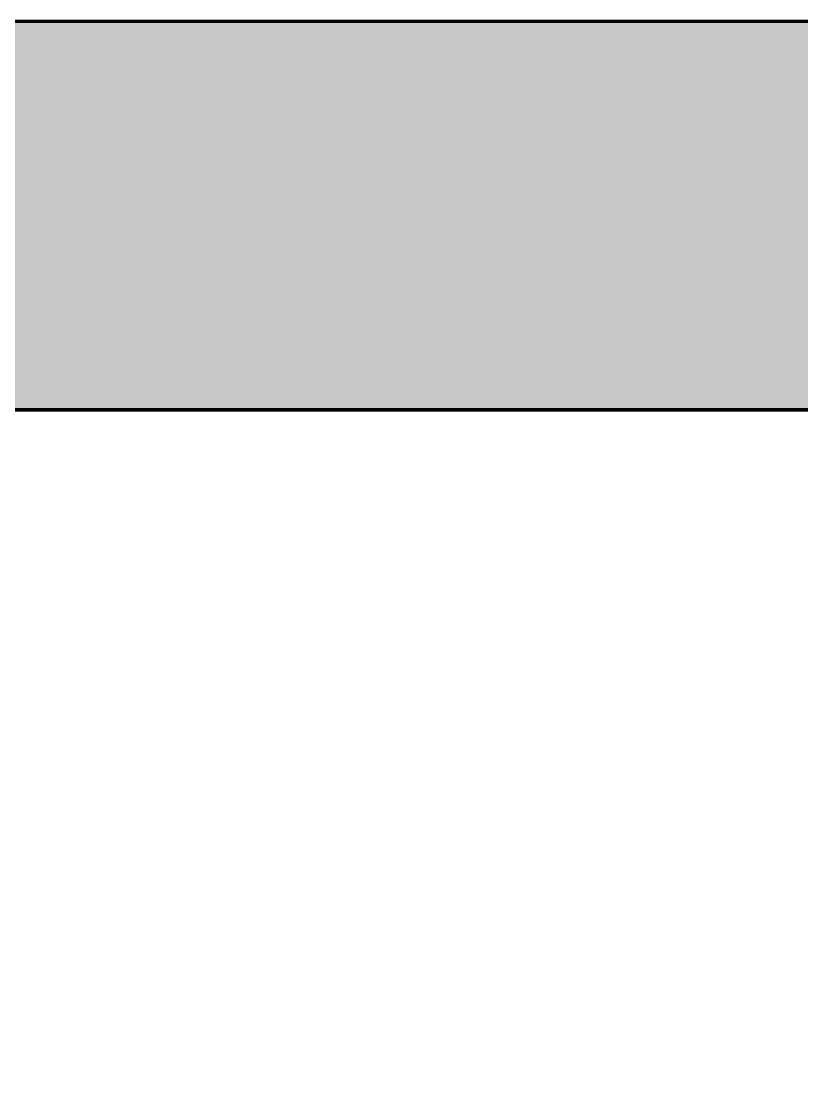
# Model space of a CAD drawing. Header units: millimetres. Extents: x -116965 to 323937, y 291661 to 566926.
# Drawn here: x -47115.1 to -46914.2, y 306762.6 to 307037 of the extents above; entities that cross this region are included whole.
import ezdxf

# ---------------------------------------------------------------- set-up
doc = ezdxf.new("R2010")
doc.units = ezdxf.units.MM
doc.layers.add('C00-00-00', color=7, linetype='Continuous')
doc.layers.add('C34-3A-40', color=7, linetype='Continuous', true_color=0x343a40)
doc.layers.add('C62-64-69', color=7, linetype='Continuous', true_color=0x626469)

msp = doc.modelspace()

# ---------------------------------------------------------------- hatches: boundary and pattern name
at = {"layer": 'C34-3A-40'}
h = msp.add_hatch(color=256, dxfattribs=at)
h.dxf.hatch_style = 2
h.paths.add_polyline_path([(-47132.085971, 307037.046927), (-46732.113887, 307037.046927), (-46732.113887, 306937.060883), (-47132.085971, 306937.060883)])
at = {"layer": 'C62-64-69'}
h = msp.add_hatch(color=256, dxfattribs=at)
h.dxf.hatch_style = 2
h.paths.add_polyline_path([(-47132.085971, 307028.048183), (-47100.090437, 307028.048183), (-47100.090437, 307021.049158), (-47132.085971, 307021.049158)])
h = msp.add_hatch(color=256, dxfattribs=at)
h.dxf.hatch_style = 2
h.paths.add_polyline_path([(-47100.090437, 307028.048183), (-47068.094906, 307028.048183), (-47068.094906, 307021.049158), (-47100.090437, 307021.049158)])
h = msp.add_hatch(color=256, dxfattribs=at)
h.dxf.hatch_style = 2
h.paths.add_polyline_path([(-47100.090437, 307028.048183), (-47068.094906, 307028.048183), (-47068.094906, 307021.049158), (-47100.090437, 307021.049158)])
h = msp.add_hatch(color=256, dxfattribs=at)
h.dxf.hatch_style = 2
h.paths.add_polyline_path([(-47068.094906, 307028.048183), (-47036.099371, 307028.048183), (-47036.099371, 307021.049158), (-47068.094906, 307021.049158)])
h = msp.add_hatch(color=256, dxfattribs=at)
h.dxf.hatch_style = 2
h.paths.add_polyline_path([(-47068.094906, 307028.048183), (-47036.099371, 307028.048183), (-47036.099371, 307021.049158), (-47068.094906, 307021.049158)])
h = msp.add_hatch(color=256, dxfattribs=at)
h.dxf.hatch_style = 2
h.paths.add_polyline_path([(-47045.984367, 307028.048183), (-47013.988833, 307028.048183), (-47013.988833, 307021.049158), (-47045.984367, 307021.049158)])
h = msp.add_hatch(color=256, dxfattribs=at)
h.dxf.hatch_style = 2
h.paths.add_polyline_path([(-47036.099371, 307028.048183), (-47004.103837, 307028.048183), (-47004.103837, 307021.049158), (-47036.099371, 307021.049158)])
h = msp.add_hatch(color=256, dxfattribs=at)
h.dxf.hatch_style = 2
h.paths.add_polyline_path([(-47036.099371, 307028.048183), (-47004.103837, 307028.048183), (-47004.103837, 307021.049158), (-47036.099371, 307021.049158)])
h = msp.add_hatch(color=256, dxfattribs=at)
h.dxf.hatch_style = 2
h.paths.add_polyline_path([(-47013.988833, 307028.048183), (-46981.993302, 307028.048183), (-46981.993302, 307021.049158), (-47013.988833, 307021.049158)])
h = msp.add_hatch(color=256, dxfattribs=at)
h.dxf.hatch_style = 2
h.paths.add_polyline_path([(-47013.988833, 307028.048183), (-46981.993302, 307028.048183), (-46981.993302, 307021.049158), (-47013.988833, 307021.049158)])
h = msp.add_hatch(color=256, dxfattribs=at)
h.dxf.hatch_style = 2
h.paths.add_polyline_path([(-46981.993302, 307028.048183), (-46949.997767, 307028.048183), (-46949.997767, 307021.049158), (-46981.993302, 307021.049158)])
h = msp.add_hatch(color=256, dxfattribs=at)
h.dxf.hatch_style = 2
h.paths.add_polyline_path([(-46981.993302, 307028.048183), (-46949.997767, 307028.048183), (-46949.997767, 307021.049158), (-46981.993302, 307021.049158)])
h = msp.add_hatch(color=256, dxfattribs=at)
h.dxf.hatch_style = 2
h.paths.add_polyline_path([(-46949.997767, 307028.048183), (-46918.002233, 307028.048183), (-46918.002233, 307021.049158), (-46949.997767, 307021.049158)])
h = msp.add_hatch(color=256, dxfattribs=at)
h.dxf.hatch_style = 2
h.paths.add_polyline_path([(-46949.997767, 307028.048183), (-46918.002233, 307028.048183), (-46918.002233, 307021.049158), (-46949.997767, 307021.049158)])
h = msp.add_hatch(color=256, dxfattribs=at)
h.dxf.hatch_style = 2
h.paths.add_polyline_path([(-46932.085971, 307028.048183), (-46900.090437, 307028.048183), (-46900.090437, 307021.049158), (-46932.085971, 307021.049158)])
h = msp.add_hatch(color=256, dxfattribs=at)
h.dxf.hatch_style = 2
h.paths.add_polyline_path([(-47132.085971, 307021.049158), (-47100.090437, 307021.049158), (-47100.090437, 307019.049439), (-47132.085971, 307019.049439)])
h = msp.add_hatch(color=256, dxfattribs=at)
h.dxf.hatch_style = 2
h.paths.add_polyline_path([(-47132.085971, 307019.049439), (-47100.090437, 307019.049439), (-47100.090437, 307012.050414), (-47132.085971, 307012.050414)])
h = msp.add_hatch(color=256, dxfattribs=at)
h.dxf.hatch_style = 2
h.paths.add_polyline_path([(-47100.090437, 307021.049158), (-47068.094906, 307021.049158), (-47068.094906, 307019.049439), (-47100.090437, 307019.049439)])
h = msp.add_hatch(color=256, dxfattribs=at)
h.dxf.hatch_style = 2
h.paths.add_polyline_path([(-47100.090437, 307021.049158), (-47068.094906, 307021.049158), (-47068.094906, 307019.049439), (-47100.090437, 307019.049439)])
h = msp.add_hatch(color=256, dxfattribs=at)
h.dxf.hatch_style = 2
h.paths.add_polyline_path([(-47100.090437, 307019.049439), (-47068.094906, 307019.049439), (-47068.094906, 307012.050414), (-47100.090437, 307012.050414)])
h = msp.add_hatch(color=256, dxfattribs=at)
h.dxf.hatch_style = 2
h.paths.add_polyline_path([(-47100.090437, 307019.049439), (-47068.094906, 307019.049439), (-47068.094906, 307012.050414), (-47100.090437, 307012.050414)])
h = msp.add_hatch(color=256, dxfattribs=at)
h.dxf.hatch_style = 2
h.paths.add_polyline_path([(-47068.094906, 307021.049158), (-47036.099371, 307021.049158), (-47036.099371, 307019.049439), (-47068.094906, 307019.049439)])
h = msp.add_hatch(color=256, dxfattribs=at)
h.dxf.hatch_style = 2
h.paths.add_polyline_path([(-47068.094906, 307021.049158), (-47036.099371, 307021.049158), (-47036.099371, 307019.049439), (-47068.094906, 307019.049439)])
h = msp.add_hatch(color=256, dxfattribs=at)
h.dxf.hatch_style = 2
h.paths.add_polyline_path([(-47068.094906, 307019.049439), (-47036.099371, 307019.049439), (-47036.099371, 307012.050414), (-47068.094906, 307012.050414)])
h = msp.add_hatch(color=256, dxfattribs=at)
h.dxf.hatch_style = 2
h.paths.add_polyline_path([(-47068.094906, 307019.049439), (-47036.099371, 307019.049439), (-47036.099371, 307012.050414), (-47068.094906, 307012.050414)])
h = msp.add_hatch(color=256, dxfattribs=at)
h.dxf.hatch_style = 2
h.paths.add_polyline_path([(-47045.984367, 307021.049158), (-47013.988833, 307021.049158), (-47013.988833, 307019.049439), (-47045.984367, 307019.049439)])
h = msp.add_hatch(color=256, dxfattribs=at)
h.dxf.hatch_style = 2
h.paths.add_polyline_path([(-47045.984367, 307019.049439), (-47013.988833, 307019.049439), (-47013.988833, 307012.050414), (-47045.984367, 307012.050414)])
h = msp.add_hatch(color=256, dxfattribs=at)
h.dxf.hatch_style = 2
h.paths.add_polyline_path([(-47036.099371, 307021.049158), (-47004.103837, 307021.049158), (-47004.103837, 307019.049439), (-47036.099371, 307019.049439)])
h = msp.add_hatch(color=256, dxfattribs=at)
h.dxf.hatch_style = 2
h.paths.add_polyline_path([(-47036.099371, 307021.049158), (-47004.103837, 307021.049158), (-47004.103837, 307019.049439), (-47036.099371, 307019.049439)])
h = msp.add_hatch(color=256, dxfattribs=at)
h.dxf.hatch_style = 2
h.paths.add_polyline_path([(-47036.099371, 307019.049439), (-47004.103837, 307019.049439), (-47004.103837, 307012.050414), (-47036.099371, 307012.050414)])
h = msp.add_hatch(color=256, dxfattribs=at)
h.dxf.hatch_style = 2
h.paths.add_polyline_path([(-47036.099371, 307019.049439), (-47004.103837, 307019.049439), (-47004.103837, 307012.050414), (-47036.099371, 307012.050414)])
h = msp.add_hatch(color=256, dxfattribs=at)
h.dxf.hatch_style = 2
h.paths.add_polyline_path([(-47013.988833, 307021.049158), (-46981.993302, 307021.049158), (-46981.993302, 307019.049439), (-47013.988833, 307019.049439)])
h = msp.add_hatch(color=256, dxfattribs=at)
h.dxf.hatch_style = 2
h.paths.add_polyline_path([(-47013.988833, 307021.049158), (-46981.993302, 307021.049158), (-46981.993302, 307019.049439), (-47013.988833, 307019.049439)])
h = msp.add_hatch(color=256, dxfattribs=at)
h.dxf.hatch_style = 2
h.paths.add_polyline_path([(-47013.988833, 307019.049439), (-46981.993302, 307019.049439), (-46981.993302, 307012.050414), (-47013.988833, 307012.050414)])
h = msp.add_hatch(color=256, dxfattribs=at)
h.dxf.hatch_style = 2
h.paths.add_polyline_path([(-47013.988833, 307019.049439), (-46981.993302, 307019.049439), (-46981.993302, 307012.050414), (-47013.988833, 307012.050414)])
h = msp.add_hatch(color=256, dxfattribs=at)
h.dxf.hatch_style = 2
h.paths.add_polyline_path([(-46981.993302, 307021.049158), (-46949.997767, 307021.049158), (-46949.997767, 307019.049439), (-46981.993302, 307019.049439)])
h = msp.add_hatch(color=256, dxfattribs=at)
h.dxf.hatch_style = 2
h.paths.add_polyline_path([(-46981.993302, 307021.049158), (-46949.997767, 307021.049158), (-46949.997767, 307019.049439), (-46981.993302, 307019.049439)])
h = msp.add_hatch(color=256, dxfattribs=at)
h.dxf.hatch_style = 2
h.paths.add_polyline_path([(-46981.993302, 307019.049439), (-46949.997767, 307019.049439), (-46949.997767, 307012.050414), (-46981.993302, 307012.050414)])
h = msp.add_hatch(color=256, dxfattribs=at)
h.dxf.hatch_style = 2
h.paths.add_polyline_path([(-46981.993302, 307019.049439), (-46949.997767, 307019.049439), (-46949.997767, 307012.050414), (-46981.993302, 307012.050414)])
h = msp.add_hatch(color=256, dxfattribs=at)
h.dxf.hatch_style = 2
h.paths.add_polyline_path([(-46949.997767, 307021.049158), (-46918.002233, 307021.049158), (-46918.002233, 307019.049439), (-46949.997767, 307019.049439)])
h = msp.add_hatch(color=256, dxfattribs=at)
h.dxf.hatch_style = 2
h.paths.add_polyline_path([(-46949.997767, 307021.049158), (-46918.002233, 307021.049158), (-46918.002233, 307019.049439), (-46949.997767, 307019.049439)])
h = msp.add_hatch(color=256, dxfattribs=at)
h.dxf.hatch_style = 2
h.paths.add_polyline_path([(-46949.997767, 307019.049439), (-46918.002233, 307019.049439), (-46918.002233, 307012.050414), (-46949.997767, 307012.050414)])
h = msp.add_hatch(color=256, dxfattribs=at)
h.dxf.hatch_style = 2
h.paths.add_polyline_path([(-46949.997767, 307019.049439), (-46918.002233, 307019.049439), (-46918.002233, 307012.050414), (-46949.997767, 307012.050414)])
h = msp.add_hatch(color=256, dxfattribs=at)
h.dxf.hatch_style = 2
h.paths.add_polyline_path([(-46932.085971, 307021.049158), (-46900.090437, 307021.049158), (-46900.090437, 307019.049439), (-46932.085971, 307019.049439)])
h = msp.add_hatch(color=256, dxfattribs=at)
h.dxf.hatch_style = 2
h.paths.add_polyline_path([(-46932.085971, 307019.049439), (-46900.090437, 307019.049439), (-46900.090437, 307012.050414), (-46932.085971, 307012.050414)])
h = msp.add_hatch(color=256, dxfattribs=at)
h.dxf.hatch_style = 2
h.paths.add_polyline_path([(-47132.085971, 307012.050414), (-47100.090437, 307012.050414), (-47100.090437, 307010.050695), (-47132.085971, 307010.050695)])
h = msp.add_hatch(color=256, dxfattribs=at)
h.dxf.hatch_style = 2
h.paths.add_polyline_path([(-47100.090437, 307012.050414), (-47068.094906, 307012.050414), (-47068.094906, 307010.050695), (-47100.090437, 307010.050695)])
h = msp.add_hatch(color=256, dxfattribs=at)
h.dxf.hatch_style = 2
h.paths.add_polyline_path([(-47100.090437, 307012.050414), (-47068.094906, 307012.050414), (-47068.094906, 307010.050695), (-47100.090437, 307010.050695)])
h = msp.add_hatch(color=256, dxfattribs=at)
h.dxf.hatch_style = 2
h.paths.add_polyline_path([(-47068.094906, 307012.050414), (-47036.099371, 307012.050414), (-47036.099371, 307010.050695), (-47068.094906, 307010.050695)])
h = msp.add_hatch(color=256, dxfattribs=at)
h.dxf.hatch_style = 2
h.paths.add_polyline_path([(-47068.094906, 307012.050414), (-47036.099371, 307012.050414), (-47036.099371, 307010.050695), (-47068.094906, 307010.050695)])
h = msp.add_hatch(color=256, dxfattribs=at)
h.dxf.hatch_style = 2
h.paths.add_polyline_path([(-47045.984367, 307012.050414), (-47013.988833, 307012.050414), (-47013.988833, 307010.050695), (-47045.984367, 307010.050695)])
h = msp.add_hatch(color=256, dxfattribs=at)
h.dxf.hatch_style = 2
h.paths.add_polyline_path([(-47036.099371, 307012.050414), (-47004.103837, 307012.050414), (-47004.103837, 307010.050695), (-47036.099371, 307010.050695)])
h = msp.add_hatch(color=256, dxfattribs=at)
h.dxf.hatch_style = 2
h.paths.add_polyline_path([(-47036.099371, 307012.050414), (-47004.103837, 307012.050414), (-47004.103837, 307010.050695), (-47036.099371, 307010.050695)])
h = msp.add_hatch(color=256, dxfattribs=at)
h.dxf.hatch_style = 2
h.paths.add_polyline_path([(-47013.988833, 307012.050414), (-46981.993302, 307012.050414), (-46981.993302, 307010.050695), (-47013.988833, 307010.050695)])
h = msp.add_hatch(color=256, dxfattribs=at)
h.dxf.hatch_style = 2
h.paths.add_polyline_path([(-47013.988833, 307012.050414), (-46981.993302, 307012.050414), (-46981.993302, 307010.050695), (-47013.988833, 307010.050695)])
h = msp.add_hatch(color=256, dxfattribs=at)
h.dxf.hatch_style = 2
h.paths.add_polyline_path([(-46981.993302, 307012.050414), (-46949.997767, 307012.050414), (-46949.997767, 307010.050695), (-46981.993302, 307010.050695)])
h = msp.add_hatch(color=256, dxfattribs=at)
h.dxf.hatch_style = 2
h.paths.add_polyline_path([(-46981.993302, 307012.050414), (-46949.997767, 307012.050414), (-46949.997767, 307010.050695), (-46981.993302, 307010.050695)])
h = msp.add_hatch(color=256, dxfattribs=at)
h.dxf.hatch_style = 2
h.paths.add_polyline_path([(-46949.997767, 307012.050414), (-46918.002233, 307012.050414), (-46918.002233, 307010.050695), (-46949.997767, 307010.050695)])
h = msp.add_hatch(color=256, dxfattribs=at)
h.dxf.hatch_style = 2
h.paths.add_polyline_path([(-46949.997767, 307012.050414), (-46918.002233, 307012.050414), (-46918.002233, 307010.050695), (-46949.997767, 307010.050695)])
h = msp.add_hatch(color=256, dxfattribs=at)
h.dxf.hatch_style = 2
h.paths.add_polyline_path([(-46932.085971, 307012.050414), (-46900.090437, 307012.050414), (-46900.090437, 307010.050695), (-46932.085971, 307010.050695)])
h = msp.add_hatch(color=256, dxfattribs=at)
h.dxf.hatch_style = 2
h.paths.add_polyline_path([(-47132.085971, 307010.050695), (-47100.090437, 307010.050695), (-47100.090437, 307003.05167), (-47132.085971, 307003.05167)])
h = msp.add_hatch(color=256, dxfattribs=at)
h.dxf.hatch_style = 2
h.paths.add_polyline_path([(-47100.090437, 307010.050695), (-47068.094906, 307010.050695), (-47068.094906, 307003.05167), (-47100.090437, 307003.05167)])
h = msp.add_hatch(color=256, dxfattribs=at)
h.dxf.hatch_style = 2
h.paths.add_polyline_path([(-47100.090437, 307010.050695), (-47068.094906, 307010.050695), (-47068.094906, 307003.05167), (-47100.090437, 307003.05167)])
h = msp.add_hatch(color=256, dxfattribs=at)
h.dxf.hatch_style = 2
h.paths.add_polyline_path([(-47068.094906, 307010.050695), (-47036.099371, 307010.050695), (-47036.099371, 307003.05167), (-47068.094906, 307003.05167)])
h = msp.add_hatch(color=256, dxfattribs=at)
h.dxf.hatch_style = 2
h.paths.add_polyline_path([(-47068.094906, 307010.050695), (-47036.099371, 307010.050695), (-47036.099371, 307003.05167), (-47068.094906, 307003.05167)])
h = msp.add_hatch(color=256, dxfattribs=at)
h.dxf.hatch_style = 2
h.paths.add_polyline_path([(-47045.984367, 307010.050695), (-47013.988833, 307010.050695), (-47013.988833, 307003.05167), (-47045.984367, 307003.05167)])
h = msp.add_hatch(color=256, dxfattribs=at)
h.dxf.hatch_style = 2
h.paths.add_polyline_path([(-47036.099371, 307010.050695), (-47004.103837, 307010.050695), (-47004.103837, 307003.05167), (-47036.099371, 307003.05167)])
h = msp.add_hatch(color=256, dxfattribs=at)
h.dxf.hatch_style = 2
h.paths.add_polyline_path([(-47036.099371, 307010.050695), (-47004.103837, 307010.050695), (-47004.103837, 307003.05167), (-47036.099371, 307003.05167)])
h = msp.add_hatch(color=256, dxfattribs=at)
h.dxf.hatch_style = 2
h.paths.add_polyline_path([(-47013.988833, 307010.050695), (-46981.993302, 307010.050695), (-46981.993302, 307003.05167), (-47013.988833, 307003.05167)])
h = msp.add_hatch(color=256, dxfattribs=at)
h.dxf.hatch_style = 2
h.paths.add_polyline_path([(-47013.988833, 307010.050695), (-46981.993302, 307010.050695), (-46981.993302, 307003.05167), (-47013.988833, 307003.05167)])
h = msp.add_hatch(color=256, dxfattribs=at)
h.dxf.hatch_style = 2
h.paths.add_polyline_path([(-46981.993302, 307010.050695), (-46949.997767, 307010.050695), (-46949.997767, 307003.05167), (-46981.993302, 307003.05167)])
h = msp.add_hatch(color=256, dxfattribs=at)
h.dxf.hatch_style = 2
h.paths.add_polyline_path([(-46981.993302, 307010.050695), (-46949.997767, 307010.050695), (-46949.997767, 307003.05167), (-46981.993302, 307003.05167)])
h = msp.add_hatch(color=256, dxfattribs=at)
h.dxf.hatch_style = 2
h.paths.add_polyline_path([(-46949.997767, 307010.050695), (-46918.002233, 307010.050695), (-46918.002233, 307003.05167), (-46949.997767, 307003.05167)])
h = msp.add_hatch(color=256, dxfattribs=at)
h.dxf.hatch_style = 2
h.paths.add_polyline_path([(-46949.997767, 307010.050695), (-46918.002233, 307010.050695), (-46918.002233, 307003.05167), (-46949.997767, 307003.05167)])
h = msp.add_hatch(color=256, dxfattribs=at)
h.dxf.hatch_style = 2
h.paths.add_polyline_path([(-46932.085971, 307010.050695), (-46900.090437, 307010.050695), (-46900.090437, 307003.05167), (-46932.085971, 307003.05167)])
h = msp.add_hatch(color=256, dxfattribs=at)
h.dxf.hatch_style = 2
h.paths.add_polyline_path([(-47132.085971, 307003.05167), (-47100.090437, 307003.05167), (-47100.090437, 307001.051952), (-47132.085971, 307001.051952)])
h = msp.add_hatch(color=256, dxfattribs=at)
h.dxf.hatch_style = 2
h.paths.add_polyline_path([(-47100.090437, 307003.05167), (-47068.094906, 307003.05167), (-47068.094906, 307001.051952), (-47100.090437, 307001.051952)])
h = msp.add_hatch(color=256, dxfattribs=at)
h.dxf.hatch_style = 2
h.paths.add_polyline_path([(-47100.090437, 307003.05167), (-47068.094906, 307003.05167), (-47068.094906, 307001.051952), (-47100.090437, 307001.051952)])
h = msp.add_hatch(color=256, dxfattribs=at)
h.dxf.hatch_style = 2
h.paths.add_polyline_path([(-47068.094906, 307003.05167), (-47036.099371, 307003.05167), (-47036.099371, 307001.051952), (-47068.094906, 307001.051952)])
h = msp.add_hatch(color=256, dxfattribs=at)
h.dxf.hatch_style = 2
h.paths.add_polyline_path([(-47068.094906, 307003.05167), (-47036.099371, 307003.05167), (-47036.099371, 307001.051952), (-47068.094906, 307001.051952)])
h = msp.add_hatch(color=256, dxfattribs=at)
h.dxf.hatch_style = 2
h.paths.add_polyline_path([(-47045.984367, 307003.05167), (-47013.988833, 307003.05167), (-47013.988833, 307001.051952), (-47045.984367, 307001.051952)])
h = msp.add_hatch(color=256, dxfattribs=at)
h.dxf.hatch_style = 2
h.paths.add_polyline_path([(-47036.099371, 307003.05167), (-47004.103837, 307003.05167), (-47004.103837, 307001.051952), (-47036.099371, 307001.051952)])
h = msp.add_hatch(color=256, dxfattribs=at)
h.dxf.hatch_style = 2
h.paths.add_polyline_path([(-47036.099371, 307003.05167), (-47004.103837, 307003.05167), (-47004.103837, 307001.051952), (-47036.099371, 307001.051952)])
h = msp.add_hatch(color=256, dxfattribs=at)
h.dxf.hatch_style = 2
h.paths.add_polyline_path([(-47013.988833, 307003.05167), (-46981.993302, 307003.05167), (-46981.993302, 307001.051952), (-47013.988833, 307001.051952)])
h = msp.add_hatch(color=256, dxfattribs=at)
h.dxf.hatch_style = 2
h.paths.add_polyline_path([(-47013.988833, 307003.05167), (-46981.993302, 307003.05167), (-46981.993302, 307001.051952), (-47013.988833, 307001.051952)])
h = msp.add_hatch(color=256, dxfattribs=at)
h.dxf.hatch_style = 2
h.paths.add_polyline_path([(-46981.993302, 307003.05167), (-46949.997767, 307003.05167), (-46949.997767, 307001.051952), (-46981.993302, 307001.051952)])
h = msp.add_hatch(color=256, dxfattribs=at)
h.dxf.hatch_style = 2
h.paths.add_polyline_path([(-46981.993302, 307003.05167), (-46949.997767, 307003.05167), (-46949.997767, 307001.051952), (-46981.993302, 307001.051952)])
h = msp.add_hatch(color=256, dxfattribs=at)
h.dxf.hatch_style = 2
h.paths.add_polyline_path([(-46949.997767, 307003.05167), (-46918.002233, 307003.05167), (-46918.002233, 307001.051952), (-46949.997767, 307001.051952)])
h = msp.add_hatch(color=256, dxfattribs=at)
h.dxf.hatch_style = 2
h.paths.add_polyline_path([(-46949.997767, 307003.05167), (-46918.002233, 307003.05167), (-46918.002233, 307001.051952), (-46949.997767, 307001.051952)])
h = msp.add_hatch(color=256, dxfattribs=at)
h.dxf.hatch_style = 2
h.paths.add_polyline_path([(-46932.085971, 307003.05167), (-46900.090437, 307003.05167), (-46900.090437, 307001.051952), (-46932.085971, 307001.051952)])
h = msp.add_hatch(color=256, dxfattribs=at)
h.dxf.hatch_style = 2
h.paths.add_polyline_path([(-47132.085971, 307001.051952), (-47100.090437, 307001.051952), (-47100.090437, 306994.052926), (-47132.085971, 306994.052926)])
h = msp.add_hatch(color=256, dxfattribs=at)
h.dxf.hatch_style = 2
h.paths.add_polyline_path([(-47100.090437, 307001.051952), (-47068.094906, 307001.051952), (-47068.094906, 306994.052926), (-47100.090437, 306994.052926)])
h = msp.add_hatch(color=256, dxfattribs=at)
h.dxf.hatch_style = 2
h.paths.add_polyline_path([(-47100.090437, 307001.051952), (-47068.094906, 307001.051952), (-47068.094906, 306994.052926), (-47100.090437, 306994.052926)])
h = msp.add_hatch(color=256, dxfattribs=at)
h.dxf.hatch_style = 2
h.paths.add_polyline_path([(-47068.094906, 307001.051952), (-47036.099371, 307001.051952), (-47036.099371, 306994.052926), (-47068.094906, 306994.052926)])
h = msp.add_hatch(color=256, dxfattribs=at)
h.dxf.hatch_style = 2
h.paths.add_polyline_path([(-47068.094906, 307001.051952), (-47036.099371, 307001.051952), (-47036.099371, 306994.052926), (-47068.094906, 306994.052926)])
h = msp.add_hatch(color=256, dxfattribs=at)
h.dxf.hatch_style = 2
h.paths.add_polyline_path([(-47045.984367, 307001.051952), (-47013.988833, 307001.051952), (-47013.988833, 306994.052926), (-47045.984367, 306994.052926)])
h = msp.add_hatch(color=256, dxfattribs=at)
h.dxf.hatch_style = 2
h.paths.add_polyline_path([(-47036.099371, 307001.051952), (-47004.103837, 307001.051952), (-47004.103837, 306994.052926), (-47036.099371, 306994.052926)])
h = msp.add_hatch(color=256, dxfattribs=at)
h.dxf.hatch_style = 2
h.paths.add_polyline_path([(-47036.099371, 307001.051952), (-47004.103837, 307001.051952), (-47004.103837, 306994.052926), (-47036.099371, 306994.052926)])
h = msp.add_hatch(color=256, dxfattribs=at)
h.dxf.hatch_style = 2
h.paths.add_polyline_path([(-47013.988833, 307001.051952), (-46981.993302, 307001.051952), (-46981.993302, 306994.052926), (-47013.988833, 306994.052926)])
h = msp.add_hatch(color=256, dxfattribs=at)
h.dxf.hatch_style = 2
h.paths.add_polyline_path([(-47013.988833, 307001.051952), (-46981.993302, 307001.051952), (-46981.993302, 306994.052926), (-47013.988833, 306994.052926)])
h = msp.add_hatch(color=256, dxfattribs=at)
h.dxf.hatch_style = 2
h.paths.add_polyline_path([(-46981.993302, 307001.051952), (-46949.997767, 307001.051952), (-46949.997767, 306994.052926), (-46981.993302, 306994.052926)])
h = msp.add_hatch(color=256, dxfattribs=at)
h.dxf.hatch_style = 2
h.paths.add_polyline_path([(-46981.993302, 307001.051952), (-46949.997767, 307001.051952), (-46949.997767, 306994.052926), (-46981.993302, 306994.052926)])
h = msp.add_hatch(color=256, dxfattribs=at)
h.dxf.hatch_style = 2
h.paths.add_polyline_path([(-46949.997767, 307001.051952), (-46918.002233, 307001.051952), (-46918.002233, 306994.052926), (-46949.997767, 306994.052926)])
h = msp.add_hatch(color=256, dxfattribs=at)
h.dxf.hatch_style = 2
h.paths.add_polyline_path([(-46949.997767, 307001.051952), (-46918.002233, 307001.051952), (-46918.002233, 306994.052926), (-46949.997767, 306994.052926)])
h = msp.add_hatch(color=256, dxfattribs=at)
h.dxf.hatch_style = 2
h.paths.add_polyline_path([(-46932.085971, 307001.051952), (-46900.090437, 307001.051952), (-46900.090437, 306994.052926), (-46932.085971, 306994.052926)])
h = msp.add_hatch(color=256, dxfattribs=at)
h.dxf.hatch_style = 2
h.paths.add_polyline_path([(-47132.085971, 306994.052926), (-47100.090437, 306994.052926), (-47100.090437, 306992.053208), (-47132.085971, 306992.053208)])
h = msp.add_hatch(color=256, dxfattribs=at)
h.dxf.hatch_style = 2
h.paths.add_polyline_path([(-47100.090437, 306994.052926), (-47068.094906, 306994.052926), (-47068.094906, 306992.053208), (-47100.090437, 306992.053208)])
h = msp.add_hatch(color=256, dxfattribs=at)
h.dxf.hatch_style = 2
h.paths.add_polyline_path([(-47100.090437, 306994.052926), (-47068.094906, 306994.052926), (-47068.094906, 306992.053208), (-47100.090437, 306992.053208)])
h = msp.add_hatch(color=256, dxfattribs=at)
h.dxf.hatch_style = 2
h.paths.add_polyline_path([(-47068.094906, 306994.052926), (-47036.099371, 306994.052926), (-47036.099371, 306992.053208), (-47068.094906, 306992.053208)])
h = msp.add_hatch(color=256, dxfattribs=at)
h.dxf.hatch_style = 2
h.paths.add_polyline_path([(-47068.094906, 306994.052926), (-47036.099371, 306994.052926), (-47036.099371, 306992.053208), (-47068.094906, 306992.053208)])
h = msp.add_hatch(color=256, dxfattribs=at)
h.dxf.hatch_style = 2
h.paths.add_polyline_path([(-47045.984367, 306994.052926), (-47013.988833, 306994.052926), (-47013.988833, 306992.053208), (-47045.984367, 306992.053208)])
h = msp.add_hatch(color=256, dxfattribs=at)
h.dxf.hatch_style = 2
h.paths.add_polyline_path([(-47036.099371, 306994.052926), (-47004.103837, 306994.052926), (-47004.103837, 306992.053208), (-47036.099371, 306992.053208)])
h = msp.add_hatch(color=256, dxfattribs=at)
h.dxf.hatch_style = 2
h.paths.add_polyline_path([(-47036.099371, 306994.052926), (-47004.103837, 306994.052926), (-47004.103837, 306992.053208), (-47036.099371, 306992.053208)])
h = msp.add_hatch(color=256, dxfattribs=at)
h.dxf.hatch_style = 2
h.paths.add_polyline_path([(-47013.988833, 306994.052926), (-46981.993302, 306994.052926), (-46981.993302, 306992.053208), (-47013.988833, 306992.053208)])
h = msp.add_hatch(color=256, dxfattribs=at)
h.dxf.hatch_style = 2
h.paths.add_polyline_path([(-47013.988833, 306994.052926), (-46981.993302, 306994.052926), (-46981.993302, 306992.053208), (-47013.988833, 306992.053208)])
h = msp.add_hatch(color=256, dxfattribs=at)
h.dxf.hatch_style = 2
h.paths.add_polyline_path([(-46981.993302, 306994.052926), (-46949.997767, 306994.052926), (-46949.997767, 306992.053208), (-46981.993302, 306992.053208)])
h = msp.add_hatch(color=256, dxfattribs=at)
h.dxf.hatch_style = 2
h.paths.add_polyline_path([(-46981.993302, 306994.052926), (-46949.997767, 306994.052926), (-46949.997767, 306992.053208), (-46981.993302, 306992.053208)])
h = msp.add_hatch(color=256, dxfattribs=at)
h.dxf.hatch_style = 2
h.paths.add_polyline_path([(-46949.997767, 306994.052926), (-46918.002233, 306994.052926), (-46918.002233, 306992.053208), (-46949.997767, 306992.053208)])
h = msp.add_hatch(color=256, dxfattribs=at)
h.dxf.hatch_style = 2
h.paths.add_polyline_path([(-46949.997767, 306994.052926), (-46918.002233, 306994.052926), (-46918.002233, 306992.053208), (-46949.997767, 306992.053208)])
h = msp.add_hatch(color=256, dxfattribs=at)
h.dxf.hatch_style = 2
h.paths.add_polyline_path([(-46932.085971, 306994.052926), (-46900.090437, 306994.052926), (-46900.090437, 306992.053208), (-46932.085971, 306992.053208)])
h = msp.add_hatch(color=256, dxfattribs=at)
h.dxf.hatch_style = 2
h.paths.add_polyline_path([(-47132.085971, 306992.053208), (-47100.090437, 306992.053208), (-47100.090437, 306985.054183), (-47132.085971, 306985.054183)])
h = msp.add_hatch(color=256, dxfattribs=at)
h.dxf.hatch_style = 2
h.paths.add_polyline_path([(-47100.090437, 306992.053208), (-47068.094906, 306992.053208), (-47068.094906, 306985.054183), (-47100.090437, 306985.054183)])
h = msp.add_hatch(color=256, dxfattribs=at)
h.dxf.hatch_style = 2
h.paths.add_polyline_path([(-47100.090437, 306992.053208), (-47068.094906, 306992.053208), (-47068.094906, 306985.054183), (-47100.090437, 306985.054183)])
h = msp.add_hatch(color=256, dxfattribs=at)
h.dxf.hatch_style = 2
h.paths.add_polyline_path([(-47068.094906, 306992.053208), (-47036.099371, 306992.053208), (-47036.099371, 306985.054183), (-47068.094906, 306985.054183)])
h = msp.add_hatch(color=256, dxfattribs=at)
h.dxf.hatch_style = 2
h.paths.add_polyline_path([(-47068.094906, 306992.053208), (-47036.099371, 306992.053208), (-47036.099371, 306985.054183), (-47068.094906, 306985.054183)])
h = msp.add_hatch(color=256, dxfattribs=at)
h.dxf.hatch_style = 2
h.paths.add_polyline_path([(-47045.984367, 306992.053208), (-47013.988833, 306992.053208), (-47013.988833, 306985.054183), (-47045.984367, 306985.054183)])
h = msp.add_hatch(color=256, dxfattribs=at)
h.dxf.hatch_style = 2
h.paths.add_polyline_path([(-47036.099371, 306992.053208), (-47004.103837, 306992.053208), (-47004.103837, 306985.054183), (-47036.099371, 306985.054183)])
h = msp.add_hatch(color=256, dxfattribs=at)
h.dxf.hatch_style = 2
h.paths.add_polyline_path([(-47036.099371, 306992.053208), (-47004.103837, 306992.053208), (-47004.103837, 306985.054183), (-47036.099371, 306985.054183)])
h = msp.add_hatch(color=256, dxfattribs=at)
h.dxf.hatch_style = 2
h.paths.add_polyline_path([(-47013.988833, 306992.053208), (-46981.993302, 306992.053208), (-46981.993302, 306985.054183), (-47013.988833, 306985.054183)])
h = msp.add_hatch(color=256, dxfattribs=at)
h.dxf.hatch_style = 2
h.paths.add_polyline_path([(-47013.988833, 306992.053208), (-46981.993302, 306992.053208), (-46981.993302, 306985.054183), (-47013.988833, 306985.054183)])
h = msp.add_hatch(color=256, dxfattribs=at)
h.dxf.hatch_style = 2
h.paths.add_polyline_path([(-46981.993302, 306992.053208), (-46949.997767, 306992.053208), (-46949.997767, 306985.054183), (-46981.993302, 306985.054183)])
h = msp.add_hatch(color=256, dxfattribs=at)
h.dxf.hatch_style = 2
h.paths.add_polyline_path([(-46981.993302, 306992.053208), (-46949.997767, 306992.053208), (-46949.997767, 306985.054183), (-46981.993302, 306985.054183)])
h = msp.add_hatch(color=256, dxfattribs=at)
h.dxf.hatch_style = 2
h.paths.add_polyline_path([(-46949.997767, 306992.053208), (-46918.002233, 306992.053208), (-46918.002233, 306985.054183), (-46949.997767, 306985.054183)])
h = msp.add_hatch(color=256, dxfattribs=at)
h.dxf.hatch_style = 2
h.paths.add_polyline_path([(-46949.997767, 306992.053208), (-46918.002233, 306992.053208), (-46918.002233, 306985.054183), (-46949.997767, 306985.054183)])
h = msp.add_hatch(color=256, dxfattribs=at)
h.dxf.hatch_style = 2
h.paths.add_polyline_path([(-46932.085971, 306992.053208), (-46900.090437, 306992.053208), (-46900.090437, 306985.054183), (-46932.085971, 306985.054183)])
h = msp.add_hatch(color=256, dxfattribs=at)
h.dxf.hatch_style = 2
h.paths.add_polyline_path([(-47132.085971, 306985.054183), (-47100.090437, 306985.054183), (-47100.090437, 306983.054464), (-47132.085971, 306983.054464)])
h = msp.add_hatch(color=256, dxfattribs=at)
h.dxf.hatch_style = 2
h.paths.add_polyline_path([(-47100.090437, 306985.054183), (-47068.094906, 306985.054183), (-47068.094906, 306983.054464), (-47100.090437, 306983.054464)])
h = msp.add_hatch(color=256, dxfattribs=at)
h.dxf.hatch_style = 2
h.paths.add_polyline_path([(-47100.090437, 306985.054183), (-47068.094906, 306985.054183), (-47068.094906, 306983.054464), (-47100.090437, 306983.054464)])
h = msp.add_hatch(color=256, dxfattribs=at)
h.dxf.hatch_style = 2
h.paths.add_polyline_path([(-47068.094906, 306985.054183), (-47036.099371, 306985.054183), (-47036.099371, 306983.054464), (-47068.094906, 306983.054464)])
h = msp.add_hatch(color=256, dxfattribs=at)
h.dxf.hatch_style = 2
h.paths.add_polyline_path([(-47068.094906, 306985.054183), (-47036.099371, 306985.054183), (-47036.099371, 306983.054464), (-47068.094906, 306983.054464)])
h = msp.add_hatch(color=256, dxfattribs=at)
h.dxf.hatch_style = 2
h.paths.add_polyline_path([(-47045.984367, 306985.054183), (-47013.988833, 306985.054183), (-47013.988833, 306983.054464), (-47045.984367, 306983.054464)])
h = msp.add_hatch(color=256, dxfattribs=at)
h.dxf.hatch_style = 2
h.paths.add_polyline_path([(-47036.099371, 306985.054183), (-47004.103837, 306985.054183), (-47004.103837, 306983.054464), (-47036.099371, 306983.054464)])
h = msp.add_hatch(color=256, dxfattribs=at)
h.dxf.hatch_style = 2
h.paths.add_polyline_path([(-47036.099371, 306985.054183), (-47004.103837, 306985.054183), (-47004.103837, 306983.054464), (-47036.099371, 306983.054464)])
h = msp.add_hatch(color=256, dxfattribs=at)
h.dxf.hatch_style = 2
h.paths.add_polyline_path([(-47013.988833, 306985.054183), (-46981.993302, 306985.054183), (-46981.993302, 306983.054464), (-47013.988833, 306983.054464)])
h = msp.add_hatch(color=256, dxfattribs=at)
h.dxf.hatch_style = 2
h.paths.add_polyline_path([(-47013.988833, 306985.054183), (-46981.993302, 306985.054183), (-46981.993302, 306983.054464), (-47013.988833, 306983.054464)])
h = msp.add_hatch(color=256, dxfattribs=at)
h.dxf.hatch_style = 2
h.paths.add_polyline_path([(-46981.993302, 306985.054183), (-46949.997767, 306985.054183), (-46949.997767, 306983.054464), (-46981.993302, 306983.054464)])
h = msp.add_hatch(color=256, dxfattribs=at)
h.dxf.hatch_style = 2
h.paths.add_polyline_path([(-46981.993302, 306985.054183), (-46949.997767, 306985.054183), (-46949.997767, 306983.054464), (-46981.993302, 306983.054464)])
h = msp.add_hatch(color=256, dxfattribs=at)
h.dxf.hatch_style = 2
h.paths.add_polyline_path([(-46949.997767, 306985.054183), (-46918.002233, 306985.054183), (-46918.002233, 306983.054464), (-46949.997767, 306983.054464)])
h = msp.add_hatch(color=256, dxfattribs=at)
h.dxf.hatch_style = 2
h.paths.add_polyline_path([(-46949.997767, 306985.054183), (-46918.002233, 306985.054183), (-46918.002233, 306983.054464), (-46949.997767, 306983.054464)])
h = msp.add_hatch(color=256, dxfattribs=at)
h.dxf.hatch_style = 2
h.paths.add_polyline_path([(-46932.085971, 306985.054183), (-46900.090437, 306985.054183), (-46900.090437, 306983.054464), (-46932.085971, 306983.054464)])

# ---------------------------------------------------------------- linework, layer by layer
at = {"layer": 'C00-00-00', "lineweight": 211}
msp.add_lwpolyline([(-47132.085971, 307037.046927), (-46732.113887, 307037.046927), (-46732.113887, 306937.060883), (-47132.085971, 306937.060883)], close=True, dxfattribs=at)
at = {"layer": 'C00-00-00', "lineweight": 100}
msp.add_lwpolyline([(-47132.085971, 306937.060883), (-46732.113887, 306937.060883), (-46732.113887, 304937.340052), (-47132.085971, 304937.340052)], close=True, dxfattribs=at)

doc.saveas('drawing.dxf')
